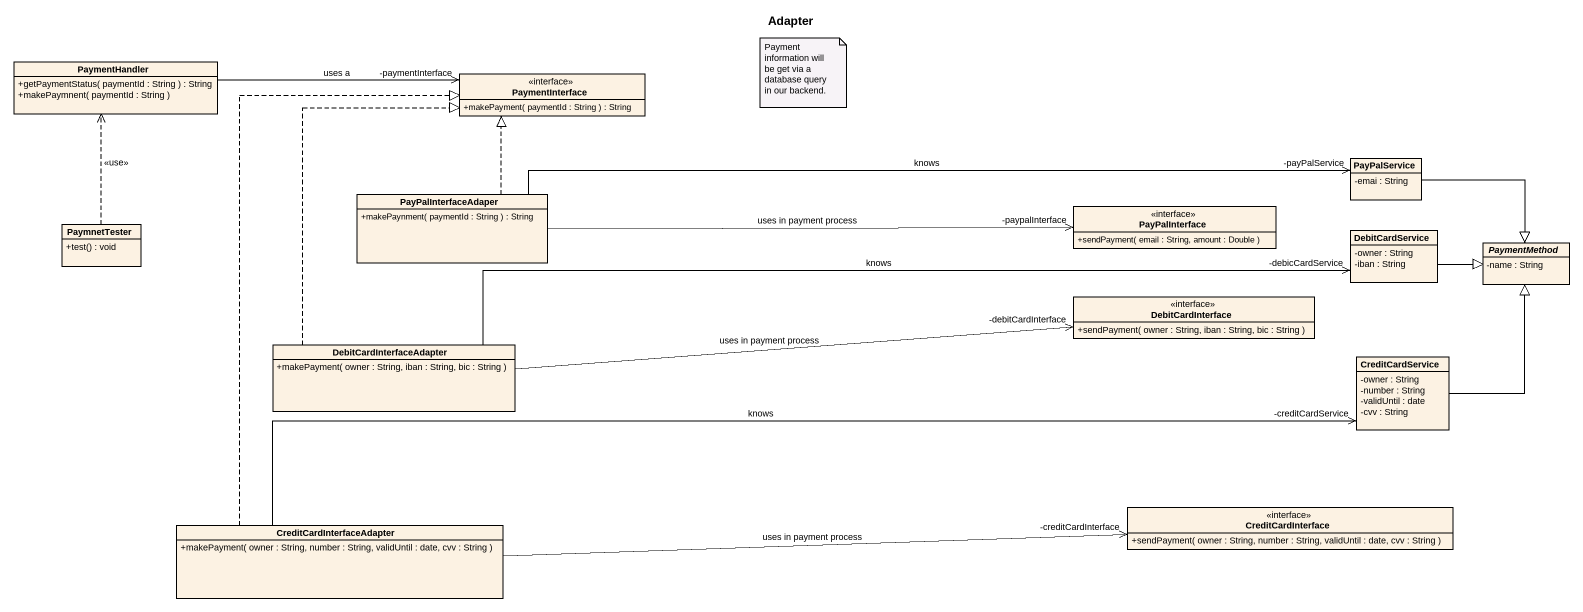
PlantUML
@startuml
title Adapter
hide circle
hide empty members
skinparam classAttributeIconSize 0
class PaymentHandler {
  +getPaymentStatus( paymentId : String ) : String
  +makePaymnent( paymentId : String )
}
interface PaymentInterface {
  +makePayment( paymentId : String ) : String
}
class PayPalService {
  -emai : String
}
class PayPalInterfaceAdaper {
  +makePaynment( paymentId : String ) : String
}
class PaymnetTester {
  +test() : void
}
interface PayPalInterface {
  +sendPayment( email : String, amount : Double )
}
class DebitCardService {
  -owner : String
  -iban : String
}
abstract class PaymentMethod {
  -name : String
}
interface DebitCardInterface {
  +sendPayment( owner : String, iban : String, bic : String )
}
class DebitCardInterfaceAdapter {
  +makePayment( owner : String, iban : String, bic : String )
}
class CreditCardService {
  -owner : String
  -number : String
  -validUntil : date
  -cvv : String
}
interface CreditCardInterface {
  +sendPayment( owner : String, number : String, validUntil : date, cvv : String )
}
class CreditCardInterfaceAdapter {
  +makePayment( owner : String, number : String, validUntil : date, cvv : String )
}
PaymentHandler -right-> "-paymentInterface" PaymentInterface : uses a
PayPalService --|> PaymentMethod
PayPalInterfaceAdaper .up.|> PaymentInterface
PayPalInterfaceAdaper -right-> "-payPalService" PayPalService : knows
PayPalInterfaceAdaper -right-> "-paypalInterface" PayPalInterface : uses in payment process
PaymnetTester .up.> PaymentHandler : <<use>>
DebitCardService -right-|> PaymentMethod
DebitCardInterfaceAdapter .up.|> PaymentInterface
DebitCardInterfaceAdapter -right-> "-debicCardService" DebitCardService : knows
DebitCardInterfaceAdapter -right-> "-debitCardInterface" DebitCardInterface : uses in payment process
CreditCardService -up-|> PaymentMethod
CreditCardInterfaceAdapter .up.|> PaymentInterface
CreditCardInterfaceAdapter -right-> "-creditCardService" CreditCardService : knows
CreditCardInterfaceAdapter -right-> "-creditCardInterface" CreditCardInterface : uses in payment process
note as N1
  Payment information will be get via a database query in our backend.
end note
@enduml
